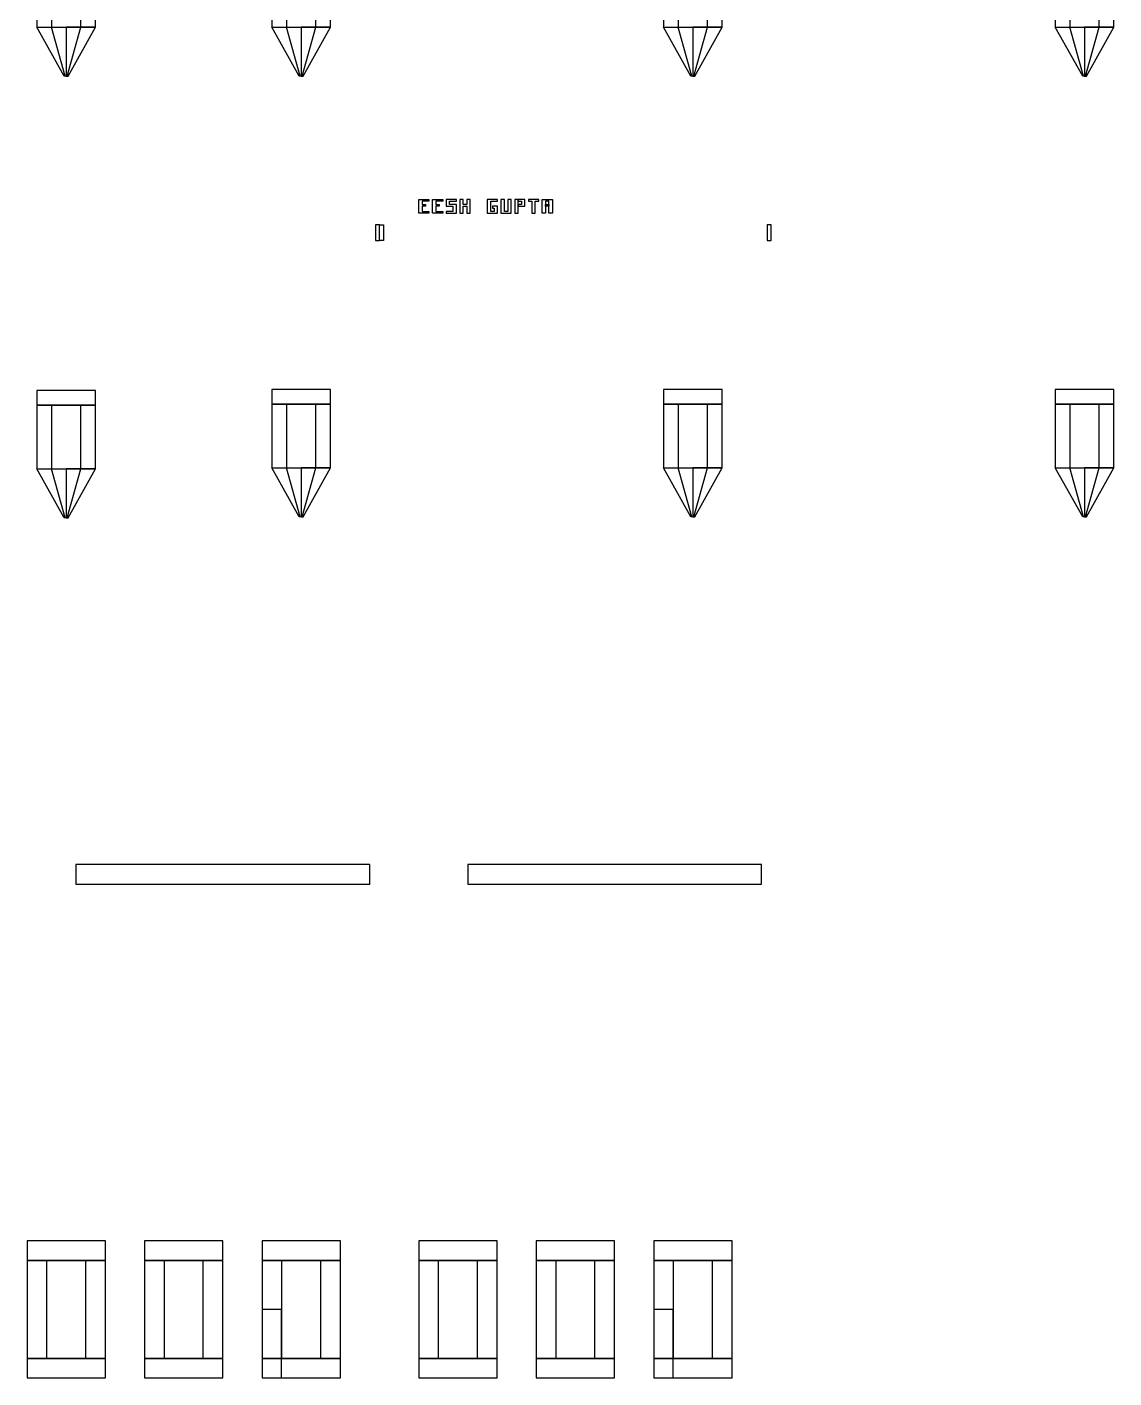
# Model space of a CAD drawing. Extents: x -19750 to 13082, y -13175 to 15275.
# Drawn here: x 4200 to 9750, y -5845 to 1050 of the extents above; entities that cross this region are included whole.
import ezdxf

# ---------------------------------------------------------------- set-up
doc = ezdxf.new("R2010")
doc.units = 0
doc.layers.add('GAP', color=1, linetype='continuous')
doc.layers.add('PIN', color=3, linetype='continuous')

# ---------------------------------------------------------------- blocks, each defined once
blk = doc.blocks.new('C1KGAP')
for points in [[(3250, 14350), (3250, 14025), (3550, 14025), (3550, 14350), (3250, 14350)], [(3250, 14350), (3250, 14025), (3550, 14025), (3550, 14350), (3250, 14350)], [(3400, 14025), (3400, 13775), (3390.2, 13775), (3250, 14025), (3400, 14025)], [(3400, 14025), (3400, 13775), (3390.2, 13775), (3250, 14025), (3400, 14025)], [(3400, 14025), (3400, 13775), (3409.8, 13775), (3550, 14025), (3400, 14025)], [(3400, 14025), (3400, 13775), (3409.8, 13775), (3550, 14025), (3400, 14025)], [(3250, 12175), (3250, 12100), (3550, 12100), (3550, 12175), (3250, 12175)], [(3250, 12175), (3250, 12100), (3550, 12100), (3550, 12175), (3250, 12175)], [(3250, 12100), (3250, 11775), (3550, 11775), (3550, 12100), (3250, 12100)], [(3250, 12100), (3250, 11775), (3550, 11775), (3550, 12100), (3250, 12100)], [(3400, 11775), (3400, 11525), (3390.2, 11525), (3250, 11775), (3400, 11775)], [(3400, 11775), (3400, 11525), (3390.2, 11525), (3250, 11775), (3400, 11775)], [(3400, 11775), (3400, 11525), (3409.8, 11525), (3550, 11775), (3400, 11775)], [(3400, 11775), (3400, 11525), (3409.8, 11525), (3550, 11775), (3400, 11775)]]:
    blk.add_lwpolyline(points)
blk = doc.blocks.new('C1KPIN')
for points in [[(3325, 14350), (3325, 14025), (3475, 14025), (3475, 14350), (3325, 14350)], [(3325, 14350), (3325, 14025), (3475, 14025), (3475, 14350), (3325, 14350)], [(3400, 14025), (3400, 13775), (3395, 13775), (3325, 14025), (3400, 14025)], [(3400, 14025), (3400, 13775), (3395, 13775), (3325, 14025), (3400, 14025)], [(3400, 14025), (3400, 13775), (3405, 13775), (3475, 14025), (3400, 14025)], [(3400, 14025), (3400, 13775), (3405, 13775), (3475, 14025), (3400, 14025)], [(3325, 12100), (3325, 11775), (3475, 11775), (3475, 12100), (3325, 12100)], [(3325, 12100), (3325, 11775), (3475, 11775), (3475, 12100), (3325, 12100)], [(3400, 11775), (3400, 11525), (3395, 11525), (3325, 11775), (3400, 11775)], [(3400, 11775), (3400, 11525), (3395, 11525), (3325, 11775), (3400, 11775)], [(3400, 11775), (3400, 11525), (3405, 11525), (3475, 11775), (3400, 11775)], [(3400, 11775), (3400, 11525), (3405, 11525), (3475, 11775), (3400, 11775)]]:
    blk.add_lwpolyline(points)
blk = doc.blocks.new('C1L')
at = {"layer": 'GAP'}
blk.add_lwpolyline([(1800, 12935), (1800, 13015), (1780, 13015), (1780, 12935), (1800, 12935)], dxfattribs=at)
blk = doc.blocks.new('C1LGAP')
for points in [[(3250, 14350), (3250, 14025), (3550, 14025), (3550, 14350), (3250, 14350)], [(3250, 14350), (3250, 14025), (3550, 14025), (3550, 14350), (3250, 14350)], [(3400, 14025), (3400, 13775), (3390.2, 13775), (3250, 14025), (3400, 14025)], [(3400, 14025), (3400, 13775), (3390.2, 13775), (3250, 14025), (3400, 14025)], [(3400, 14025), (3400, 13775), (3409.8, 13775), (3550, 14025), (3400, 14025)], [(3400, 14025), (3400, 13775), (3409.8, 13775), (3550, 14025), (3400, 14025)], [(3250, 12175), (3250, 12100), (3550, 12100), (3550, 12175), (3250, 12175)], [(3250, 12175), (3250, 12100), (3550, 12100), (3550, 12175), (3250, 12175)], [(3250, 12100), (3250, 11775), (3550, 11775), (3550, 12100), (3250, 12100)], [(3250, 12100), (3250, 11775), (3550, 11775), (3550, 12100), (3250, 12100)], [(3400, 11775), (3400, 11525), (3390.2, 11525), (3250, 11775), (3400, 11775)], [(3400, 11775), (3400, 11525), (3390.2, 11525), (3250, 11775), (3400, 11775)], [(3400, 11775), (3400, 11525), (3409.8, 11525), (3550, 11775), (3400, 11775)], [(3400, 11775), (3400, 11525), (3409.8, 11525), (3550, 11775), (3400, 11775)], [(250, 9750), (250, 9650), (1750, 9650), (1750, 9750), (250, 9750)], [(0, 7830), (0, 7730), (400, 7730), (400, 7830), (0, 7830)], [(600, 7830), (600, 7730), (1000, 7730), (1000, 7830), (600, 7830)], [(1200, 7830), (1200, 7730), (1600, 7730), (1600, 7830), (1200, 7830)], [(0, 7730), (0, 7230), (400, 7230), (400, 7730), (0, 7730)], [(600, 7730), (600, 7230), (1000, 7230), (1000, 7730), (600, 7730)], [(1200, 7730), (1200, 7230), (1600, 7230), (1600, 7730), (1200, 7730)], [(1200, 7480), (1200, 7130), (1300, 7130), (1300, 7480), (1200, 7480)], [(0, 7230), (0, 7130), (400, 7130), (400, 7230), (0, 7230)], [(600, 7230), (600, 7130), (1000, 7130), (1000, 7230), (600, 7230)], [(1200, 7230), (1200, 7130), (1600, 7130), (1600, 7230), (1200, 7230)]]:
    blk.add_lwpolyline(points)
blk = doc.blocks.new('C1LPIN')
for points in [[(3325, 14350), (3325, 14025), (3475, 14025), (3475, 14350), (3325, 14350)], [(3325, 14350), (3325, 14025), (3475, 14025), (3475, 14350), (3325, 14350)], [(3400, 14025), (3400, 13775), (3395, 13775), (3325, 14025), (3400, 14025)], [(3400, 14025), (3400, 13775), (3395, 13775), (3325, 14025), (3400, 14025)], [(3400, 14025), (3400, 13775), (3405, 13775), (3475, 14025), (3400, 14025)], [(3400, 14025), (3400, 13775), (3405, 13775), (3475, 14025), (3400, 14025)], [(3325, 12100), (3325, 11775), (3475, 11775), (3475, 12100), (3325, 12100)], [(3325, 12100), (3325, 11775), (3475, 11775), (3475, 12100), (3325, 12100)], [(3400, 11775), (3400, 11525), (3395, 11525), (3325, 11775), (3400, 11775)], [(3400, 11775), (3400, 11525), (3395, 11525), (3325, 11775), (3400, 11775)], [(3400, 11775), (3400, 11525), (3405, 11525), (3475, 11775), (3400, 11775)], [(3400, 11775), (3400, 11525), (3405, 11525), (3475, 11775), (3400, 11775)], [(100, 7730), (100, 7230), (300, 7230), (300, 7730), (100, 7730)], [(700, 7730), (700, 7230), (900, 7230), (900, 7730), (700, 7730)], [(1300, 7730), (1300, 7230), (1500, 7230), (1500, 7730), (1300, 7730)]]:
    blk.add_lwpolyline(points)
blk = doc.blocks.new('C1M')
at = {"layer": 'GAP'}
for points in [[(-200, 12935), (-200, 13015), (-180, 13015), (-180, 12935), (-200, 12935)], [(1800, 12935), (1800, 13015), (1780, 13015), (1780, 12935), (1800, 12935)]]:
    blk.add_lwpolyline(points, dxfattribs=at)
blk = doc.blocks.new('C1MGAP')
for points in [[(-1950, 14350), (-1950, 14025), (-1650, 14025), (-1650, 14350), (-1950, 14350)], [(-1950, 14350), (-1950, 14025), (-1650, 14025), (-1650, 14350), (-1950, 14350)], [(3250, 14350), (3250, 14025), (3550, 14025), (3550, 14350), (3250, 14350)], [(3250, 14350), (3250, 14025), (3550, 14025), (3550, 14350), (3250, 14350)], [(-1800, 14025), (-1800, 13775), (-1809.8, 13775), (-1950, 14025), (-1800, 14025)], [(-1800, 14025), (-1800, 13775), (-1809.8, 13775), (-1950, 14025), (-1800, 14025)], [(-1800, 14025), (-1800, 13775), (-1790.2, 13775), (-1650, 14025), (-1800, 14025)], [(-1800, 14025), (-1800, 13775), (-1790.2, 13775), (-1650, 14025), (-1800, 14025)], [(3400, 14025), (3400, 13775), (3390.2, 13775), (3250, 14025), (3400, 14025)], [(3400, 14025), (3400, 13775), (3390.2, 13775), (3250, 14025), (3400, 14025)], [(3400, 14025), (3400, 13775), (3409.8, 13775), (3550, 14025), (3400, 14025)], [(3400, 14025), (3400, 13775), (3409.8, 13775), (3550, 14025), (3400, 14025)], [(-1950, 12170), (-1950, 12095), (-1650, 12095), (-1650, 12170), (-1950, 12170)], [(-1950, 12170), (-1950, 12095), (-1650, 12095), (-1650, 12170), (-1950, 12170)], [(3250, 12175), (3250, 12100), (3550, 12100), (3550, 12175), (3250, 12175)], [(3250, 12175), (3250, 12100), (3550, 12100), (3550, 12175), (3250, 12175)], [(-1950, 12095), (-1950, 11770), (-1650, 11770), (-1650, 12095), (-1950, 12095)], [(-1950, 12095), (-1950, 11770), (-1650, 11770), (-1650, 12095), (-1950, 12095)], [(3250, 12100), (3250, 11775), (3550, 11775), (3550, 12100), (3250, 12100)], [(3250, 12100), (3250, 11775), (3550, 11775), (3550, 12100), (3250, 12100)], [(-1800, 11770), (-1800, 11520), (-1809.8, 11520), (-1950, 11770), (-1800, 11770)], [(-1800, 11770), (-1800, 11520), (-1809.8, 11520), (-1950, 11770), (-1800, 11770)], [(-1800, 11770), (-1800, 11520), (-1790.2, 11520), (-1650, 11770), (-1800, 11770)], [(-1800, 11770), (-1800, 11520), (-1790.2, 11520), (-1650, 11770), (-1800, 11770)], [(3400, 11775), (3400, 11525), (3390.2, 11525), (3250, 11775), (3400, 11775)], [(3400, 11775), (3400, 11525), (3390.2, 11525), (3250, 11775), (3400, 11775)], [(3400, 11775), (3400, 11525), (3409.8, 11525), (3550, 11775), (3400, 11775)], [(3400, 11775), (3400, 11525), (3409.8, 11525), (3550, 11775), (3400, 11775)], [(250, 9750), (250, 9650), (1750, 9650), (1750, 9750), (250, 9750)], [(0, 7830), (0, 7730), (400, 7730), (400, 7830), (0, 7830)], [(600, 7830), (600, 7730), (1000, 7730), (1000, 7830), (600, 7830)], [(1200, 7830), (1200, 7730), (1600, 7730), (1600, 7830), (1200, 7830)], [(0, 7730), (0, 7230), (400, 7230), (400, 7730), (0, 7730)], [(600, 7730), (600, 7230), (1000, 7230), (1000, 7730), (600, 7730)], [(1200, 7730), (1200, 7230), (1600, 7230), (1600, 7730), (1200, 7730)], [(1200, 7480), (1200, 7130), (1300, 7130), (1300, 7480), (1200, 7480)], [(0, 7230), (0, 7130), (400, 7130), (400, 7230), (0, 7230)], [(600, 7230), (600, 7130), (1000, 7130), (1000, 7230), (600, 7230)], [(1200, 7230), (1200, 7130), (1600, 7130), (1600, 7230), (1200, 7230)]]:
    blk.add_lwpolyline(points)
blk = doc.blocks.new('C1MPIN')
for points in [[(-1875, 14350), (-1875, 14025), (-1725, 14025), (-1725, 14350), (-1875, 14350)], [(-1875, 14350), (-1875, 14025), (-1725, 14025), (-1725, 14350), (-1875, 14350)], [(3325, 14350), (3325, 14025), (3475, 14025), (3475, 14350), (3325, 14350)], [(3325, 14350), (3325, 14025), (3475, 14025), (3475, 14350), (3325, 14350)], [(-1800, 14025), (-1800, 13775), (-1805, 13775), (-1875, 14025), (-1800, 14025)], [(-1800, 14025), (-1800, 13775), (-1805, 13775), (-1875, 14025), (-1800, 14025)], [(-1800, 14025), (-1800, 13775), (-1795, 13775), (-1725, 14025), (-1800, 14025)], [(-1800, 14025), (-1800, 13775), (-1795, 13775), (-1725, 14025), (-1800, 14025)], [(3400, 14025), (3400, 13775), (3395, 13775), (3325, 14025), (3400, 14025)], [(3400, 14025), (3400, 13775), (3395, 13775), (3325, 14025), (3400, 14025)], [(3400, 14025), (3400, 13775), (3405, 13775), (3475, 14025), (3400, 14025)], [(3400, 14025), (3400, 13775), (3405, 13775), (3475, 14025), (3400, 14025)], [(-1875, 12095), (-1875, 11770), (-1725, 11770), (-1725, 12095), (-1875, 12095)], [(-1875, 12095), (-1875, 11770), (-1725, 11770), (-1725, 12095), (-1875, 12095)], [(3325, 12100), (3325, 11775), (3475, 11775), (3475, 12100), (3325, 12100)], [(3325, 12100), (3325, 11775), (3475, 11775), (3475, 12100), (3325, 12100)], [(-1800, 11770), (-1800, 11520), (-1805, 11520), (-1875, 11770), (-1800, 11770)], [(-1800, 11770), (-1800, 11520), (-1805, 11520), (-1875, 11770), (-1800, 11770)], [(-1800, 11770), (-1800, 11520), (-1795, 11520), (-1725, 11770), (-1800, 11770)], [(-1800, 11770), (-1800, 11520), (-1795, 11520), (-1725, 11770), (-1800, 11770)], [(3400, 11775), (3400, 11525), (3395, 11525), (3325, 11775), (3400, 11775)], [(3400, 11775), (3400, 11525), (3395, 11525), (3325, 11775), (3400, 11775)], [(3400, 11775), (3400, 11525), (3405, 11525), (3475, 11775), (3400, 11775)], [(3400, 11775), (3400, 11525), (3405, 11525), (3475, 11775), (3400, 11775)], [(100, 7730), (100, 7230), (300, 7230), (300, 7730), (100, 7730)], [(700, 7730), (700, 7230), (900, 7230), (900, 7730), (700, 7730)], [(1300, 7730), (1300, 7230), (1500, 7230), (1500, 7730), (1300, 7730)]]:
    blk.add_lwpolyline(points)

msp = doc.modelspace()

# ---------------------------------------------------------------- linework, layer by layer
at = {"layer": 'GAP'}
for points in [[(6200, 100), (6200, 170), (6252.5, 170), (6252.5, 161.25), (6217.5, 161.25), (6217.5, 143.75), (6235, 143.75), (6235, 135), (6217.5, 135), (6217.5, 108.75), (6252.5, 108.75), (6252.5, 100), (6200, 100), (6200, 100)], [(6200, 100), (6200, 170), (6252.5, 170), (6252.5, 161.25), (6217.5, 161.25), (6217.5, 143.75), (6235, 143.75), (6235, 135), (6217.5, 135), (6217.5, 108.75), (6252.5, 108.75), (6252.5, 100), (6200, 100), (6200, 100)], [(6200, 100), (6200, 170), (6252.5, 170), (6252.5, 161.25), (6217.5, 161.25), (6217.5, 143.75), (6235, 143.75), (6235, 135), (6217.5, 135), (6217.5, 108.75), (6252.5, 108.75), (6252.5, 100), (6200, 100), (6200, 100)], [(6200, 100), (6200, 170), (6252.5, 170), (6252.5, 161.25), (6217.5, 161.25), (6217.5, 143.75), (6235, 143.75), (6235, 135), (6217.5, 135), (6217.5, 108.75), (6252.5, 108.75), (6252.5, 100), (6200, 100), (6200, 100)], [(6200, 100), (6200, 170), (6252.5, 170), (6252.5, 161.25), (6217.5, 161.25), (6217.5, 143.75), (6235, 143.75), (6235, 135), (6217.5, 135), (6217.5, 108.75), (6252.5, 108.75), (6252.5, 100), (6200, 100), (6200, 100)], [(6200, 100), (6200, 170), (6252.5, 170), (6252.5, 161.25), (6217.5, 161.25), (6217.5, 143.75), (6235, 143.75), (6235, 135), (6217.5, 135), (6217.5, 108.75), (6252.5, 108.75), (6252.5, 100), (6200, 100), (6200, 100)], [(6200, 100), (6200, 170), (6252.5, 170), (6252.5, 161.25), (6217.5, 161.25), (6217.5, 143.75), (6235, 143.75), (6235, 135), (6217.5, 135), (6217.5, 108.75), (6252.5, 108.75), (6252.5, 100), (6200, 100), (6200, 100)], [(6200, 100), (6200, 170), (6252.5, 170), (6252.5, 161.25), (6217.5, 161.25), (6217.5, 143.75), (6235, 143.75), (6235, 135), (6217.5, 135), (6217.5, 108.75), (6252.5, 108.75), (6252.5, 100), (6200, 100), (6200, 100)], [(6200, 100), (6200, 170), (6252.5, 170), (6252.5, 161.25), (6217.5, 161.25), (6217.5, 143.75), (6235, 143.75), (6235, 135), (6217.5, 135), (6217.5, 108.75), (6252.5, 108.75), (6252.5, 100), (6200, 100), (6200, 100)], [(6200, 100), (6200, 170), (6252.5, 170), (6252.5, 161.25), (6217.5, 161.25), (6217.5, 143.75), (6235, 143.75), (6235, 135), (6217.5, 135), (6217.5, 108.75), (6252.5, 108.75), (6252.5, 100), (6200, 100), (6200, 100)], [(6200, 100), (6200, 170), (6252.5, 170), (6252.5, 161.25), (6217.5, 161.25), (6217.5, 143.75), (6235, 143.75), (6235, 135), (6217.5, 135), (6217.5, 108.75), (6252.5, 108.75), (6252.5, 100), (6200, 100), (6200, 100)], [(6200, 100), (6200, 170), (6252.5, 170), (6252.5, 161.25), (6217.5, 161.25), (6217.5, 143.75), (6235, 143.75), (6235, 135), (6217.5, 135), (6217.5, 108.75), (6252.5, 108.75), (6252.5, 100), (6200, 100), (6200, 100)], [(6200, 100), (6200, 170), (6252.5, 170), (6252.5, 161.25), (6217.5, 161.25), (6217.5, 143.75), (6235, 143.75), (6235, 135), (6217.5, 135), (6217.5, 108.75), (6252.5, 108.75), (6252.5, 100), (6200, 100), (6200, 100)], [(6270, 100), (6270, 170), (6322.5, 170), (6322.5, 161.25), (6287.5, 161.25), (6287.5, 143.75), (6305, 143.75), (6305, 135), (6287.5, 135), (6287.5, 108.75), (6322.5, 108.75), (6322.5, 100), (6270, 100), (6270, 100)], [(6270, 100), (6270, 170), (6322.5, 170), (6322.5, 161.25), (6287.5, 161.25), (6287.5, 143.75), (6305, 143.75), (6305, 135), (6287.5, 135), (6287.5, 108.75), (6322.5, 108.75), (6322.5, 100), (6270, 100), (6270, 100)], [(6270, 100), (6270, 170), (6322.5, 170), (6322.5, 161.25), (6287.5, 161.25), (6287.5, 143.75), (6305, 143.75), (6305, 135), (6287.5, 135), (6287.5, 108.75), (6322.5, 108.75), (6322.5, 100), (6270, 100), (6270, 100)], [(6270, 100), (6270, 170), (6322.5, 170), (6322.5, 161.25), (6287.5, 161.25), (6287.5, 143.75), (6305, 143.75), (6305, 135), (6287.5, 135), (6287.5, 108.75), (6322.5, 108.75), (6322.5, 100), (6270, 100), (6270, 100)], [(6270, 100), (6270, 170), (6322.5, 170), (6322.5, 161.25), (6287.5, 161.25), (6287.5, 143.75), (6305, 143.75), (6305, 135), (6287.5, 135), (6287.5, 108.75), (6322.5, 108.75), (6322.5, 100), (6270, 100), (6270, 100)], [(6270, 100), (6270, 170), (6322.5, 170), (6322.5, 161.25), (6287.5, 161.25), (6287.5, 143.75), (6305, 143.75), (6305, 135), (6287.5, 135), (6287.5, 108.75), (6322.5, 108.75), (6322.5, 100), (6270, 100), (6270, 100)], [(6270, 100), (6270, 170), (6322.5, 170), (6322.5, 161.25), (6287.5, 161.25), (6287.5, 143.75), (6305, 143.75), (6305, 135), (6287.5, 135), (6287.5, 108.75), (6322.5, 108.75), (6322.5, 100), (6270, 100), (6270, 100)], [(6270, 100), (6270, 170), (6322.5, 170), (6322.5, 161.25), (6287.5, 161.25), (6287.5, 143.75), (6305, 143.75), (6305, 135), (6287.5, 135), (6287.5, 108.75), (6322.5, 108.75), (6322.5, 100), (6270, 100), (6270, 100)], [(6270, 100), (6270, 170), (6322.5, 170), (6322.5, 161.25), (6287.5, 161.25), (6287.5, 143.75), (6305, 143.75), (6305, 135), (6287.5, 135), (6287.5, 108.75), (6322.5, 108.75), (6322.5, 100), (6270, 100), (6270, 100)], [(6270, 100), (6270, 170), (6322.5, 170), (6322.5, 161.25), (6287.5, 161.25), (6287.5, 143.75), (6305, 143.75), (6305, 135), (6287.5, 135), (6287.5, 108.75), (6322.5, 108.75), (6322.5, 100), (6270, 100), (6270, 100)], [(6270, 100), (6270, 170), (6322.5, 170), (6322.5, 161.25), (6287.5, 161.25), (6287.5, 143.75), (6305, 143.75), (6305, 135), (6287.5, 135), (6287.5, 108.75), (6322.5, 108.75), (6322.5, 100), (6270, 100), (6270, 100)], [(6270, 100), (6270, 170), (6322.5, 170), (6322.5, 161.25), (6287.5, 161.25), (6287.5, 143.75), (6305, 143.75), (6305, 135), (6287.5, 135), (6287.5, 108.75), (6322.5, 108.75), (6322.5, 100), (6270, 100), (6270, 100)], [(6270, 100), (6270, 170), (6322.5, 170), (6322.5, 161.25), (6287.5, 161.25), (6287.5, 143.75), (6305, 143.75), (6305, 135), (6287.5, 135), (6287.5, 108.75), (6322.5, 108.75), (6322.5, 100), (6270, 100), (6270, 100)], [(6340, 100), (6392.5, 100), (6392.5, 143.75), (6357.5, 143.75), (6357.5, 161.25), (6392.5, 161.25), (6392.5, 170), (6340, 170), (6340, 135), (6375, 135), (6375, 108.75), (6340, 108.75), (6340, 100), (6340, 100)], [(6340, 100), (6392.5, 100), (6392.5, 143.75), (6357.5, 143.75), (6357.5, 161.25), (6392.5, 161.25), (6392.5, 170), (6340, 170), (6340, 135), (6375, 135), (6375, 108.75), (6340, 108.75), (6340, 100), (6340, 100)], [(6340, 100), (6392.5, 100), (6392.5, 143.75), (6357.5, 143.75), (6357.5, 161.25), (6392.5, 161.25), (6392.5, 170), (6340, 170), (6340, 135), (6375, 135), (6375, 108.75), (6340, 108.75), (6340, 100), (6340, 100)], [(6340, 100), (6392.5, 100), (6392.5, 143.75), (6357.5, 143.75), (6357.5, 161.25), (6392.5, 161.25), (6392.5, 170), (6340, 170), (6340, 135), (6375, 135), (6375, 108.75), (6340, 108.75), (6340, 100), (6340, 100)], [(6340, 100), (6392.5, 100), (6392.5, 143.75), (6357.5, 143.75), (6357.5, 161.25), (6392.5, 161.25), (6392.5, 170), (6340, 170), (6340, 135), (6375, 135), (6375, 108.75), (6340, 108.75), (6340, 100), (6340, 100)], [(6340, 100), (6392.5, 100), (6392.5, 143.75), (6357.5, 143.75), (6357.5, 161.25), (6392.5, 161.25), (6392.5, 170), (6340, 170), (6340, 135), (6375, 135), (6375, 108.75), (6340, 108.75), (6340, 100), (6340, 100)], [(6340, 100), (6392.5, 100), (6392.5, 143.75), (6357.5, 143.75), (6357.5, 161.25), (6392.5, 161.25), (6392.5, 170), (6340, 170), (6340, 135), (6375, 135), (6375, 108.75), (6340, 108.75), (6340, 100), (6340, 100)], [(6340, 100), (6392.5, 100), (6392.5, 143.75), (6357.5, 143.75), (6357.5, 161.25), (6392.5, 161.25), (6392.5, 170), (6340, 170), (6340, 135), (6375, 135), (6375, 108.75), (6340, 108.75), (6340, 100), (6340, 100)], [(6340, 100), (6392.5, 100), (6392.5, 143.75), (6357.5, 143.75), (6357.5, 161.25), (6392.5, 161.25), (6392.5, 170), (6340, 170), (6340, 135), (6375, 135), (6375, 108.75), (6340, 108.75), (6340, 100), (6340, 100)], [(6340, 100), (6392.5, 100), (6392.5, 143.75), (6357.5, 143.75), (6357.5, 161.25), (6392.5, 161.25), (6392.5, 170), (6340, 170), (6340, 135), (6375, 135), (6375, 108.75), (6340, 108.75), (6340, 100), (6340, 100)], [(6340, 100), (6392.5, 100), (6392.5, 143.75), (6357.5, 143.75), (6357.5, 161.25), (6392.5, 161.25), (6392.5, 170), (6340, 170), (6340, 135), (6375, 135), (6375, 108.75), (6340, 108.75), (6340, 100), (6340, 100)], [(6340, 100), (6392.5, 100), (6392.5, 143.75), (6357.5, 143.75), (6357.5, 161.25), (6392.5, 161.25), (6392.5, 170), (6340, 170), (6340, 135), (6375, 135), (6375, 108.75), (6340, 108.75), (6340, 100), (6340, 100)], [(6340, 100), (6392.5, 100), (6392.5, 143.75), (6357.5, 143.75), (6357.5, 161.25), (6392.5, 161.25), (6392.5, 170), (6340, 170), (6340, 135), (6375, 135), (6375, 108.75), (6340, 108.75), (6340, 100), (6340, 100)], [(6410, 100), (6427.5, 100), (6427.5, 135), (6445, 135), (6445, 100), (6462.5, 100), (6462.5, 170), (6445, 170), (6445, 143.75), (6427.5, 143.75), (6427.5, 170), (6410, 170), (6410, 100), (6410, 100)], [(6410, 100), (6427.5, 100), (6427.5, 135), (6445, 135), (6445, 100), (6462.5, 100), (6462.5, 170), (6445, 170), (6445, 143.75), (6427.5, 143.75), (6427.5, 170), (6410, 170), (6410, 100), (6410, 100)], [(6410, 100), (6427.5, 100), (6427.5, 135), (6445, 135), (6445, 100), (6462.5, 100), (6462.5, 170), (6445, 170), (6445, 143.75), (6427.5, 143.75), (6427.5, 170), (6410, 170), (6410, 100), (6410, 100)], [(6410, 100), (6427.5, 100), (6427.5, 135), (6445, 135), (6445, 100), (6462.5, 100), (6462.5, 170), (6445, 170), (6445, 143.75), (6427.5, 143.75), (6427.5, 170), (6410, 170), (6410, 100), (6410, 100)], [(6410, 100), (6427.5, 100), (6427.5, 135), (6445, 135), (6445, 100), (6462.5, 100), (6462.5, 170), (6445, 170), (6445, 143.75), (6427.5, 143.75), (6427.5, 170), (6410, 170), (6410, 100), (6410, 100)], [(6410, 100), (6427.5, 100), (6427.5, 135), (6445, 135), (6445, 100), (6462.5, 100), (6462.5, 170), (6445, 170), (6445, 143.75), (6427.5, 143.75), (6427.5, 170), (6410, 170), (6410, 100), (6410, 100)], [(6410, 100), (6427.5, 100), (6427.5, 135), (6445, 135), (6445, 100), (6462.5, 100), (6462.5, 170), (6445, 170), (6445, 143.75), (6427.5, 143.75), (6427.5, 170), (6410, 170), (6410, 100), (6410, 100)], [(6410, 100), (6427.5, 100), (6427.5, 135), (6445, 135), (6445, 100), (6462.5, 100), (6462.5, 170), (6445, 170), (6445, 143.75), (6427.5, 143.75), (6427.5, 170), (6410, 170), (6410, 100), (6410, 100)], [(6410, 100), (6427.5, 100), (6427.5, 135), (6445, 135), (6445, 100), (6462.5, 100), (6462.5, 170), (6445, 170), (6445, 143.75), (6427.5, 143.75), (6427.5, 170), (6410, 170), (6410, 100), (6410, 100)], [(6410, 100), (6427.5, 100), (6427.5, 135), (6445, 135), (6445, 100), (6462.5, 100), (6462.5, 170), (6445, 170), (6445, 143.75), (6427.5, 143.75), (6427.5, 170), (6410, 170), (6410, 100), (6410, 100)], [(6410, 100), (6427.5, 100), (6427.5, 135), (6445, 135), (6445, 100), (6462.5, 100), (6462.5, 170), (6445, 170), (6445, 143.75), (6427.5, 143.75), (6427.5, 170), (6410, 170), (6410, 100), (6410, 100)], [(6410, 100), (6427.5, 100), (6427.5, 135), (6445, 135), (6445, 100), (6462.5, 100), (6462.5, 170), (6445, 170), (6445, 143.75), (6427.5, 143.75), (6427.5, 170), (6410, 170), (6410, 100), (6410, 100)], [(6410, 100), (6427.5, 100), (6427.5, 135), (6445, 135), (6445, 100), (6462.5, 100), (6462.5, 170), (6445, 170), (6445, 143.75), (6427.5, 143.75), (6427.5, 170), (6410, 170), (6410, 100), (6410, 100)], [(6550, 100), (6602.5, 100), (6602.5, 135), (6576.25, 135), (6576.25, 126.25), (6585, 126.25), (6585, 108.75), (6567.5, 108.75), (6567.5, 161.25), (6602.5, 161.25), (6602.5, 170), (6550, 170), (6550, 100), (6550, 100)], [(6550, 100), (6602.5, 100), (6602.5, 135), (6576.25, 135), (6576.25, 126.25), (6585, 126.25), (6585, 108.75), (6567.5, 108.75), (6567.5, 161.25), (6602.5, 161.25), (6602.5, 170), (6550, 170), (6550, 100), (6550, 100)], [(6550, 100), (6602.5, 100), (6602.5, 135), (6576.25, 135), (6576.25, 126.25), (6585, 126.25), (6585, 108.75), (6567.5, 108.75), (6567.5, 161.25), (6602.5, 161.25), (6602.5, 170), (6550, 170), (6550, 100), (6550, 100)], [(6550, 100), (6602.5, 100), (6602.5, 135), (6576.25, 135), (6576.25, 126.25), (6585, 126.25), (6585, 108.75), (6567.5, 108.75), (6567.5, 161.25), (6602.5, 161.25), (6602.5, 170), (6550, 170), (6550, 100), (6550, 100)], [(6550, 100), (6602.5, 100), (6602.5, 135), (6576.25, 135), (6576.25, 126.25), (6585, 126.25), (6585, 108.75), (6567.5, 108.75), (6567.5, 161.25), (6602.5, 161.25), (6602.5, 170), (6550, 170), (6550, 100), (6550, 100)], [(6550, 100), (6602.5, 100), (6602.5, 135), (6576.25, 135), (6576.25, 126.25), (6585, 126.25), (6585, 108.75), (6567.5, 108.75), (6567.5, 161.25), (6602.5, 161.25), (6602.5, 170), (6550, 170), (6550, 100), (6550, 100)], [(6550, 100), (6602.5, 100), (6602.5, 135), (6576.25, 135), (6576.25, 126.25), (6585, 126.25), (6585, 108.75), (6567.5, 108.75), (6567.5, 161.25), (6602.5, 161.25), (6602.5, 170), (6550, 170), (6550, 100), (6550, 100)], [(6550, 100), (6602.5, 100), (6602.5, 135), (6576.25, 135), (6576.25, 126.25), (6585, 126.25), (6585, 108.75), (6567.5, 108.75), (6567.5, 161.25), (6602.5, 161.25), (6602.5, 170), (6550, 170), (6550, 100), (6550, 100)], [(6550, 100), (6602.5, 100), (6602.5, 135), (6576.25, 135), (6576.25, 126.25), (6585, 126.25), (6585, 108.75), (6567.5, 108.75), (6567.5, 161.25), (6602.5, 161.25), (6602.5, 170), (6550, 170), (6550, 100), (6550, 100)], [(6550, 100), (6602.5, 100), (6602.5, 135), (6576.25, 135), (6576.25, 126.25), (6585, 126.25), (6585, 108.75), (6567.5, 108.75), (6567.5, 161.25), (6602.5, 161.25), (6602.5, 170), (6550, 170), (6550, 100), (6550, 100)], [(6550, 100), (6602.5, 100), (6602.5, 135), (6576.25, 135), (6576.25, 126.25), (6585, 126.25), (6585, 108.75), (6567.5, 108.75), (6567.5, 161.25), (6602.5, 161.25), (6602.5, 170), (6550, 170), (6550, 100), (6550, 100)], [(6550, 100), (6602.5, 100), (6602.5, 135), (6576.25, 135), (6576.25, 126.25), (6585, 126.25), (6585, 108.75), (6567.5, 108.75), (6567.5, 161.25), (6602.5, 161.25), (6602.5, 170), (6550, 170), (6550, 100), (6550, 100)], [(6550, 100), (6602.5, 100), (6602.5, 135), (6576.25, 135), (6576.25, 126.25), (6585, 126.25), (6585, 108.75), (6567.5, 108.75), (6567.5, 161.25), (6602.5, 161.25), (6602.5, 170), (6550, 170), (6550, 100), (6550, 100)], [(6620, 100), (6672.5, 100), (6672.5, 170), (6655, 170), (6655, 108.75), (6637.5, 108.75), (6637.5, 170), (6620, 170), (6620, 100), (6620, 100)], [(6620, 100), (6672.5, 100), (6672.5, 170), (6655, 170), (6655, 108.75), (6637.5, 108.75), (6637.5, 170), (6620, 170), (6620, 100), (6620, 100)], [(6620, 100), (6672.5, 100), (6672.5, 170), (6655, 170), (6655, 108.75), (6637.5, 108.75), (6637.5, 170), (6620, 170), (6620, 100), (6620, 100)], [(6620, 100), (6672.5, 100), (6672.5, 170), (6655, 170), (6655, 108.75), (6637.5, 108.75), (6637.5, 170), (6620, 170), (6620, 100), (6620, 100)], [(6620, 100), (6672.5, 100), (6672.5, 170), (6655, 170), (6655, 108.75), (6637.5, 108.75), (6637.5, 170), (6620, 170), (6620, 100), (6620, 100)], [(6620, 100), (6672.5, 100), (6672.5, 170), (6655, 170), (6655, 108.75), (6637.5, 108.75), (6637.5, 170), (6620, 170), (6620, 100), (6620, 100)], [(6620, 100), (6672.5, 100), (6672.5, 170), (6655, 170), (6655, 108.75), (6637.5, 108.75), (6637.5, 170), (6620, 170), (6620, 100), (6620, 100)], [(6620, 100), (6672.5, 100), (6672.5, 170), (6655, 170), (6655, 108.75), (6637.5, 108.75), (6637.5, 170), (6620, 170), (6620, 100), (6620, 100)], [(6620, 100), (6672.5, 100), (6672.5, 170), (6655, 170), (6655, 108.75), (6637.5, 108.75), (6637.5, 170), (6620, 170), (6620, 100), (6620, 100)], [(6620, 100), (6672.5, 100), (6672.5, 170), (6655, 170), (6655, 108.75), (6637.5, 108.75), (6637.5, 170), (6620, 170), (6620, 100), (6620, 100)], [(6620, 100), (6672.5, 100), (6672.5, 170), (6655, 170), (6655, 108.75), (6637.5, 108.75), (6637.5, 170), (6620, 170), (6620, 100), (6620, 100)], [(6620, 100), (6672.5, 100), (6672.5, 170), (6655, 170), (6655, 108.75), (6637.5, 108.75), (6637.5, 170), (6620, 170), (6620, 100), (6620, 100)], [(6620, 100), (6672.5, 100), (6672.5, 170), (6655, 170), (6655, 108.75), (6637.5, 108.75), (6637.5, 170), (6620, 170), (6620, 100), (6620, 100)], [(6690, 100), (6707.5, 100), (6707.5, 170), (6690, 170), (6690, 100)], [(6690, 100), (6707.5, 100), (6707.5, 170), (6690, 170), (6690, 100)], [(6690, 100), (6707.5, 100), (6707.5, 170), (6690, 170), (6690, 100)], [(6690, 100), (6707.5, 100), (6707.5, 170), (6690, 170), (6690, 100)], [(6690, 100), (6707.5, 100), (6707.5, 170), (6690, 170), (6690, 100)], [(6690, 100), (6707.5, 100), (6707.5, 170), (6690, 170), (6690, 100)], [(6690, 100), (6707.5, 100), (6707.5, 170), (6690, 170), (6690, 100)], [(6690, 100), (6707.5, 100), (6707.5, 170), (6690, 170), (6690, 100)], [(6690, 100), (6707.5, 100), (6707.5, 170), (6690, 170), (6690, 100)], [(6690, 100), (6707.5, 100), (6707.5, 170), (6690, 170), (6690, 100)], [(6690, 100), (6707.5, 100), (6707.5, 170), (6690, 170), (6690, 100)], [(6690, 100), (6707.5, 100), (6707.5, 170), (6690, 170), (6690, 100)], [(6690, 100), (6707.5, 100), (6707.5, 170), (6690, 170), (6690, 100)], [(6707.5, 135), (6742.5, 135), (6742.5, 170), (6707.5, 170), (6707.5, 161.25), (6725, 161.25), (6725, 143.75), (6707.5, 143.75), (6707.5, 135)], [(6707.5, 135), (6742.5, 135), (6742.5, 170), (6707.5, 170), (6707.5, 161.25), (6725, 161.25), (6725, 143.75), (6707.5, 143.75), (6707.5, 135)], [(6707.5, 135), (6742.5, 135), (6742.5, 170), (6707.5, 170), (6707.5, 161.25), (6725, 161.25), (6725, 143.75), (6707.5, 143.75), (6707.5, 135)], [(6707.5, 135), (6742.5, 135), (6742.5, 170), (6707.5, 170), (6707.5, 161.25), (6725, 161.25), (6725, 143.75), (6707.5, 143.75), (6707.5, 135)], [(6707.5, 135), (6742.5, 135), (6742.5, 170), (6707.5, 170), (6707.5, 161.25), (6725, 161.25), (6725, 143.75), (6707.5, 143.75), (6707.5, 135)], [(6707.5, 135), (6742.5, 135), (6742.5, 170), (6707.5, 170), (6707.5, 161.25), (6725, 161.25), (6725, 143.75), (6707.5, 143.75), (6707.5, 135)], [(6707.5, 135), (6742.5, 135), (6742.5, 170), (6707.5, 170), (6707.5, 161.25), (6725, 161.25), (6725, 143.75), (6707.5, 143.75), (6707.5, 135)], [(6707.5, 135), (6742.5, 135), (6742.5, 170), (6707.5, 170), (6707.5, 161.25), (6725, 161.25), (6725, 143.75), (6707.5, 143.75), (6707.5, 135)], [(6707.5, 135), (6742.5, 135), (6742.5, 170), (6707.5, 170), (6707.5, 161.25), (6725, 161.25), (6725, 143.75), (6707.5, 143.75), (6707.5, 135)], [(6707.5, 135), (6742.5, 135), (6742.5, 170), (6707.5, 170), (6707.5, 161.25), (6725, 161.25), (6725, 143.75), (6707.5, 143.75), (6707.5, 135)], [(6707.5, 135), (6742.5, 135), (6742.5, 170), (6707.5, 170), (6707.5, 161.25), (6725, 161.25), (6725, 143.75), (6707.5, 143.75), (6707.5, 135)], [(6707.5, 135), (6742.5, 135), (6742.5, 170), (6707.5, 170), (6707.5, 161.25), (6725, 161.25), (6725, 143.75), (6707.5, 143.75), (6707.5, 135)], [(6707.5, 135), (6742.5, 135), (6742.5, 170), (6707.5, 170), (6707.5, 161.25), (6725, 161.25), (6725, 143.75), (6707.5, 143.75), (6707.5, 135)], [(6777.5, 100), (6795, 100), (6795, 161.25), (6812.5, 161.25), (6812.5, 170), (6760, 170), (6760, 161.25), (6777.5, 161.25), (6777.5, 100), (6777.5, 100)], [(6777.5, 100), (6795, 100), (6795, 161.25), (6812.5, 161.25), (6812.5, 170), (6760, 170), (6760, 161.25), (6777.5, 161.25), (6777.5, 100), (6777.5, 100)], [(6777.5, 100), (6795, 100), (6795, 161.25), (6812.5, 161.25), (6812.5, 170), (6760, 170), (6760, 161.25), (6777.5, 161.25), (6777.5, 100), (6777.5, 100)], [(6777.5, 100), (6795, 100), (6795, 161.25), (6812.5, 161.25), (6812.5, 170), (6760, 170), (6760, 161.25), (6777.5, 161.25), (6777.5, 100), (6777.5, 100)], [(6777.5, 100), (6795, 100), (6795, 161.25), (6812.5, 161.25), (6812.5, 170), (6760, 170), (6760, 161.25), (6777.5, 161.25), (6777.5, 100), (6777.5, 100)], [(6777.5, 100), (6795, 100), (6795, 161.25), (6812.5, 161.25), (6812.5, 170), (6760, 170), (6760, 161.25), (6777.5, 161.25), (6777.5, 100), (6777.5, 100)], [(6777.5, 100), (6795, 100), (6795, 161.25), (6812.5, 161.25), (6812.5, 170), (6760, 170), (6760, 161.25), (6777.5, 161.25), (6777.5, 100), (6777.5, 100)], [(6777.5, 100), (6795, 100), (6795, 161.25), (6812.5, 161.25), (6812.5, 170), (6760, 170), (6760, 161.25), (6777.5, 161.25), (6777.5, 100), (6777.5, 100)], [(6777.5, 100), (6795, 100), (6795, 161.25), (6812.5, 161.25), (6812.5, 170), (6760, 170), (6760, 161.25), (6777.5, 161.25), (6777.5, 100), (6777.5, 100)], [(6777.5, 100), (6795, 100), (6795, 161.25), (6812.5, 161.25), (6812.5, 170), (6760, 170), (6760, 161.25), (6777.5, 161.25), (6777.5, 100), (6777.5, 100)], [(6777.5, 100), (6795, 100), (6795, 161.25), (6812.5, 161.25), (6812.5, 170), (6760, 170), (6760, 161.25), (6777.5, 161.25), (6777.5, 100), (6777.5, 100)], [(6777.5, 100), (6795, 100), (6795, 161.25), (6812.5, 161.25), (6812.5, 170), (6760, 170), (6760, 161.25), (6777.5, 161.25), (6777.5, 100), (6777.5, 100)], [(6777.5, 100), (6795, 100), (6795, 161.25), (6812.5, 161.25), (6812.5, 170), (6760, 170), (6760, 161.25), (6777.5, 161.25), (6777.5, 100), (6777.5, 100)], [(6830, 100), (6830, 170), (6882.5, 170), (6882.5, 100), (6865, 100), (6865, 161.25), (6847.5, 161.25), (6847.5, 100), (6830, 100)], [(6830, 100), (6830, 170), (6882.5, 170), (6882.5, 100), (6865, 100), (6865, 161.25), (6847.5, 161.25), (6847.5, 100), (6830, 100)], [(6830, 100), (6830, 170), (6882.5, 170), (6882.5, 100), (6865, 100), (6865, 161.25), (6847.5, 161.25), (6847.5, 100), (6830, 100)], [(6830, 100), (6830, 170), (6882.5, 170), (6882.5, 100), (6865, 100), (6865, 161.25), (6847.5, 161.25), (6847.5, 100), (6830, 100)], [(6830, 100), (6830, 170), (6882.5, 170), (6882.5, 100), (6865, 100), (6865, 161.25), (6847.5, 161.25), (6847.5, 100), (6830, 100)], [(6830, 100), (6830, 170), (6882.5, 170), (6882.5, 100), (6865, 100), (6865, 161.25), (6847.5, 161.25), (6847.5, 100), (6830, 100)], [(6830, 100), (6830, 170), (6882.5, 170), (6882.5, 100), (6865, 100), (6865, 161.25), (6847.5, 161.25), (6847.5, 100), (6830, 100)], [(6830, 100), (6830, 170), (6882.5, 170), (6882.5, 100), (6865, 100), (6865, 161.25), (6847.5, 161.25), (6847.5, 100), (6830, 100)], [(6830, 100), (6830, 170), (6882.5, 170), (6882.5, 100), (6865, 100), (6865, 161.25), (6847.5, 161.25), (6847.5, 100), (6830, 100)], [(6830, 100), (6830, 170), (6882.5, 170), (6882.5, 100), (6865, 100), (6865, 161.25), (6847.5, 161.25), (6847.5, 100), (6830, 100)], [(6830, 100), (6830, 170), (6882.5, 170), (6882.5, 100), (6865, 100), (6865, 161.25), (6847.5, 161.25), (6847.5, 100), (6830, 100)], [(6830, 100), (6830, 170), (6882.5, 170), (6882.5, 100), (6865, 100), (6865, 161.25), (6847.5, 161.25), (6847.5, 100), (6830, 100)], [(6830, 100), (6830, 170), (6882.5, 170), (6882.5, 100), (6865, 100), (6865, 161.25), (6847.5, 161.25), (6847.5, 100), (6830, 100)], [(6847.5, 135), (6847.5, 143.75), (6865, 143.75), (6865, 135), (6847.5, 135)], [(6847.5, 135), (6847.5, 143.75), (6865, 143.75), (6865, 135), (6847.5, 135)], [(6847.5, 135), (6847.5, 143.75), (6865, 143.75), (6865, 135), (6847.5, 135)], [(6847.5, 135), (6847.5, 143.75), (6865, 143.75), (6865, 135), (6847.5, 135)], [(6847.5, 135), (6847.5, 143.75), (6865, 143.75), (6865, 135), (6847.5, 135)], [(6847.5, 135), (6847.5, 143.75), (6865, 143.75), (6865, 135), (6847.5, 135)], [(6847.5, 135), (6847.5, 143.75), (6865, 143.75), (6865, 135), (6847.5, 135)], [(6847.5, 135), (6847.5, 143.75), (6865, 143.75), (6865, 135), (6847.5, 135)], [(6847.5, 135), (6847.5, 143.75), (6865, 143.75), (6865, 135), (6847.5, 135)], [(6847.5, 135), (6847.5, 143.75), (6865, 143.75), (6865, 135), (6847.5, 135)], [(6847.5, 135), (6847.5, 143.75), (6865, 143.75), (6865, 135), (6847.5, 135)], [(6847.5, 135), (6847.5, 143.75), (6865, 143.75), (6865, 135), (6847.5, 135)], [(6847.5, 135), (6847.5, 143.75), (6865, 143.75), (6865, 135), (6847.5, 135)]]:
    msp.add_lwpolyline(points, dxfattribs=at)

# ---------------------------------------------------------------- block references
for name, p in [('C1L', (4200, -12975)), ('C1M', (6200, -12975))]:
    msp.add_blockref(name, p)
for name, p in [('C1KGAP', (2200, -12975)), ('C1LGAP', (4200, -12975)), ('C1MGAP', (6200, -12975))]:
    msp.add_blockref(name, p, dxfattribs=at)
at = {"layer": 'PIN'}
for name, p in [('C1KPIN', (2200, -12975)), ('C1LPIN', (4200, -12975)), ('C1MPIN', (6200, -12975))]:
    msp.add_blockref(name, p, dxfattribs=at)

doc.saveas('drawing.dxf')
